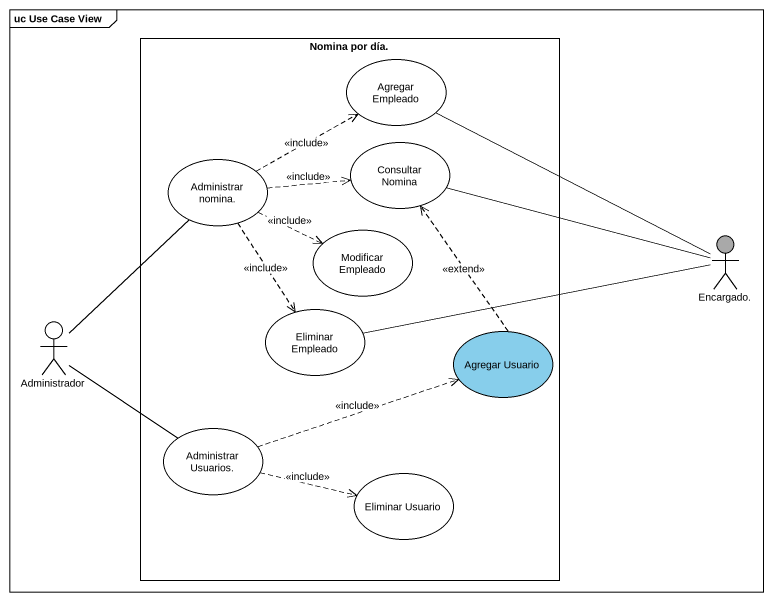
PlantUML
@startuml
mainframe uc Use Case View
rectangle "Nomina por día." as Nomina_por_día {
  usecase "Agregar Empleado" as Agregar_Empleado #FFFFFF
  usecase "Administrar nomina." as Administrar_nomina
  usecase "Consultar Nomina" as Consultar_Nomina #FFFFFF
  usecase "Modificar Empleado" as Modificar_Empleado #FFFFFF
  usecase "Eliminar Empleado" as Eliminar_Empleado #FFFFFF
  usecase "Agregar Usuario" as Agregar_Usuario #87CEEB
  usecase "Administrar Usuarios." as Administrar_Usuarios
  usecase "Eliminar Usuario" as Eliminar_Usuario #FFFFFF
}
actor "Encargado." as Encargado #A9A9A9
actor Administrador
Administrar_nomina .right.> Agregar_Empleado : <<include>>
Administrar_nomina .right.> Consultar_Nomina : <<include>>
Administrar_nomina .right.> Modificar_Empleado : <<include>>
Administrar_nomina ..> Eliminar_Empleado : <<include>>
Encargado -left- Agregar_Empleado
Encargado -left- Consultar_Nomina
Encargado -left- Eliminar_Empleado
Administrador -up- Administrar_nomina
Administrador -- Administrar_Usuarios
Agregar_Usuario .up.> Consultar_Nomina : <<extend>>
Administrar_Usuarios .right.> Agregar_Usuario : <<include>>
Administrar_Usuarios .right.> Eliminar_Usuario : <<include>>
@enduml
